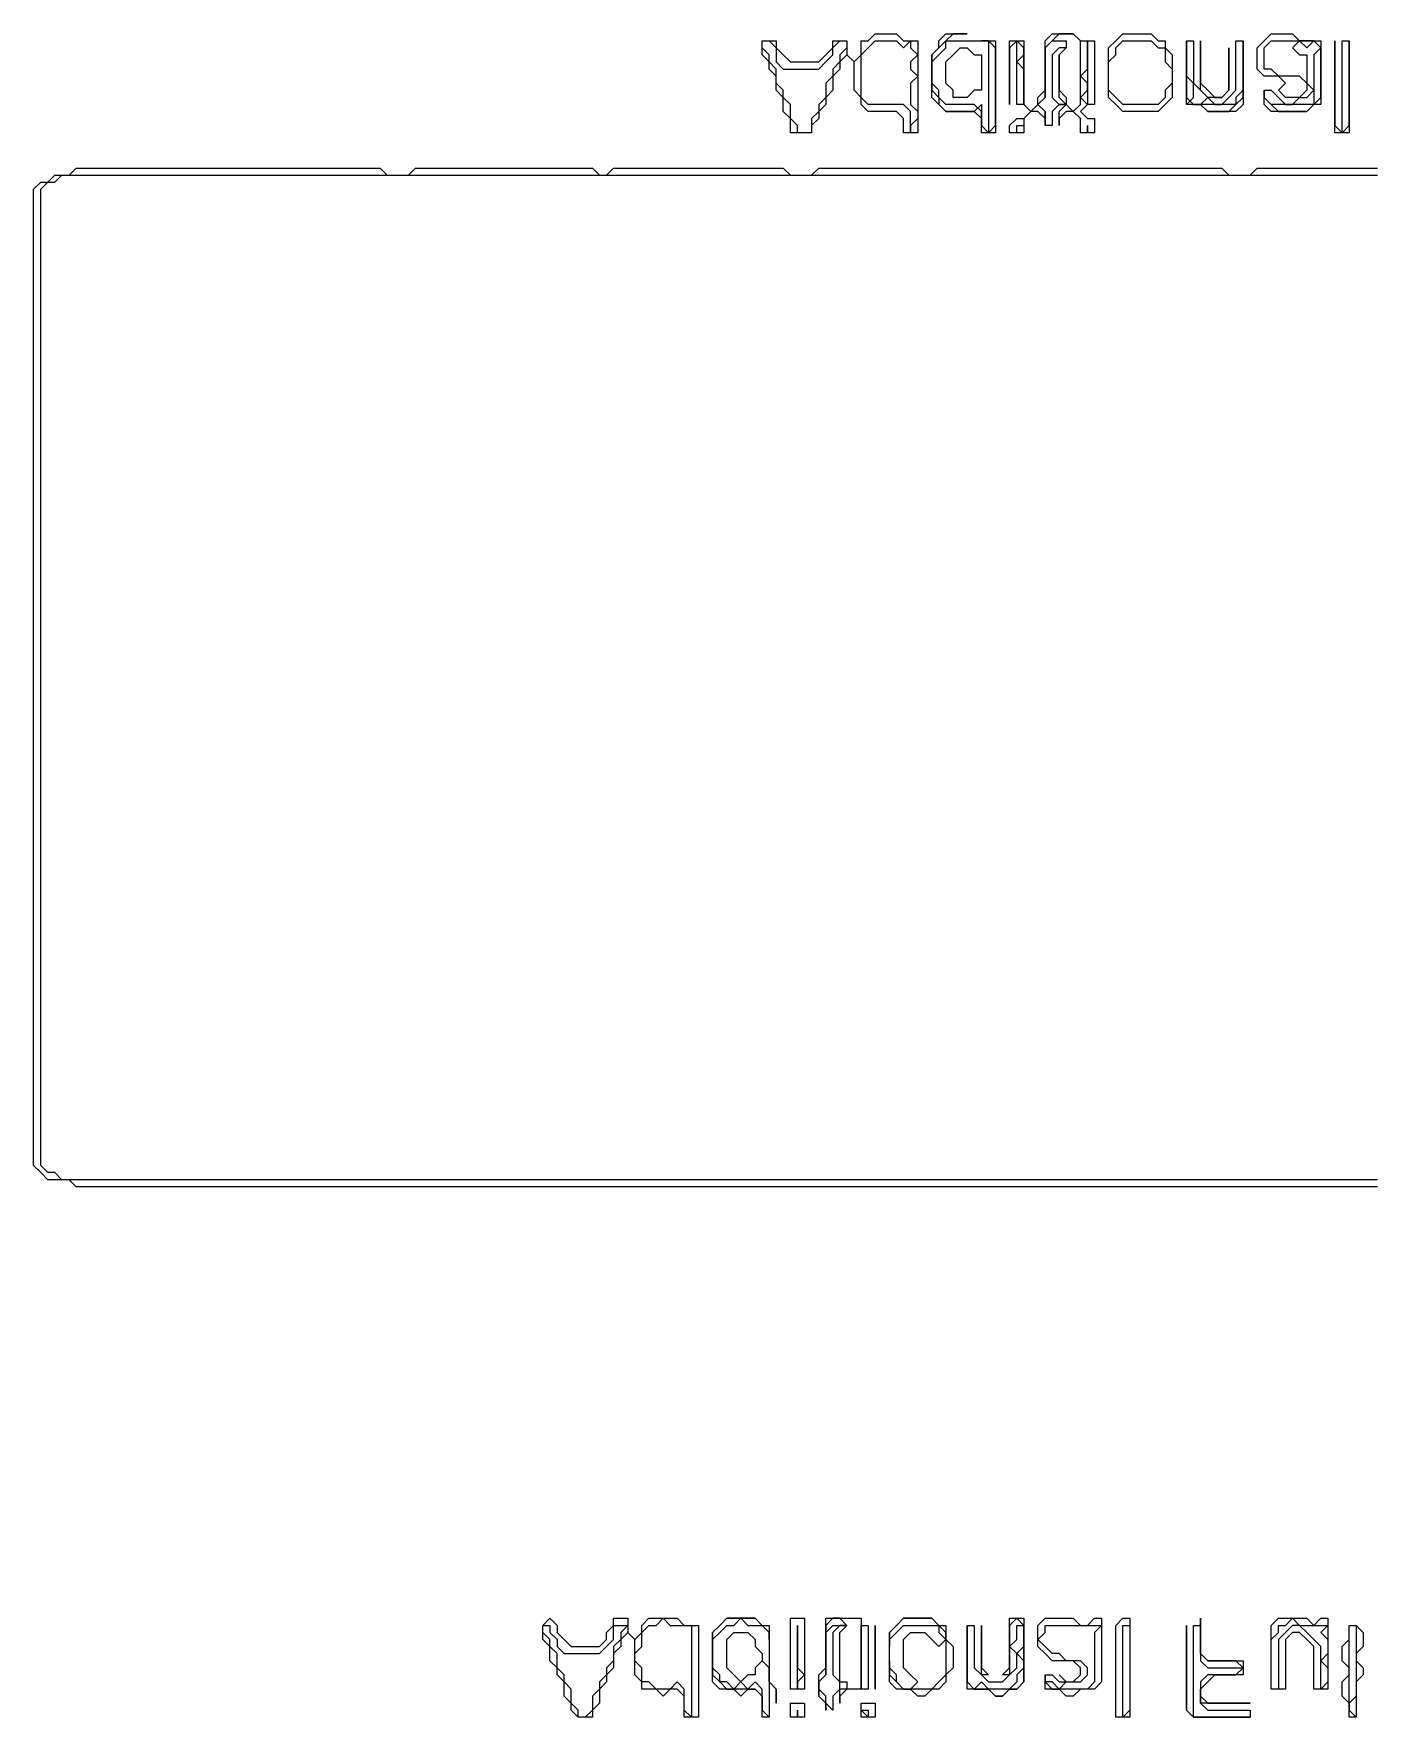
# Model space of a CAD drawing. Header units: metres. Extents: x 111 to 914, y 33 to 638.
# Drawn here: x 112 to 301, y 345 to 583 of the extents above; entities that cross this region are included whole.
import ezdxf

# ---------------------------------------------------------------- set-up
doc = ezdxf.new("R2010")
doc.units = ezdxf.units.M

msp = doc.modelspace()

# ---------------------------------------------------------------- linework, layer by layer
for points in [[(220, 569, 0), (220, 570, 0), (219, 571, 0), (219, 572, 0), (219, 573, 0), (218, 574, 0), (218, 575, 0), (217, 576, 0), (217, 577, 0), (217, 578, 0), (216, 579, 0), (216, 580, 0), (215, 581, 0), (215, 582, 0), (216, 582, 0), (217, 581, 0), (217, 580, 0), (217, 579, 0), (218, 578, 0), (219, 578, 0), (220, 578, 0), (221, 578, 0), (222, 578, 0), (223, 578, 0), (224, 579, 0), (225, 580, 0), (225, 581, 0), (226, 582, 0), (227, 582, 0), (227, 581, 0), (226, 580, 0), (226, 579, 0), (225, 578, 0), (225, 577, 0), (224, 576, 0), (224, 575, 0), (224, 574, 0), (223, 573, 0), (223, 572, 0), (222, 571, 0), (222, 570, 0), (222, 569, 0), (221, 569, 0)], [(236, 569, 0), (236, 570, 0), (236, 571, 0), (236, 572, 0), (235, 573, 0), (234, 573, 0), (233, 573, 0), (232, 573, 0), (231, 573, 0), (230, 573, 0), (229, 574, 0), (229, 575, 0), (229, 576, 0), (229, 577, 0), (229, 578, 0), (229, 579, 0), (229, 580, 0), (230, 581, 0), (231, 582, 0), (232, 582, 0), (233, 582, 0), (234, 582, 0), (235, 581, 0), (236, 582, 0), (236, 581, 0), (237, 580, 0), (236, 579, 0), (236, 578, 0), (237, 577, 0), (236, 576, 0), (236, 575, 0), (236, 574, 0), (236, 573, 0), (237, 572, 0), (237, 571, 0), (236, 570, 0)], [(246, 569, 0), (246, 570, 0), (246, 571, 0), (246, 572, 0), (245, 573, 0), (244, 573, 0), (243, 573, 0), (242, 573, 0), (241, 573, 0), (240, 574, 0), (240, 575, 0), (239, 576, 0), (239, 577, 0), (239, 578, 0), (239, 579, 0), (240, 580, 0), (241, 581, 0), (241, 582, 0), (242, 582, 0), (243, 582, 0), (244, 582, 0), (245, 582, 0), (246, 582, 0), (247, 582, 0), (247, 581, 0), (247, 580, 0), (247, 579, 0), (247, 578, 0), (247, 577, 0), (247, 576, 0), (247, 575, 0), (247, 574, 0), (247, 573, 0), (247, 572, 0), (247, 571, 0), (247, 570, 0), (247, 569, 0)], [(251, 573, 0), (251, 574, 0), (251, 575, 0), (251, 576, 0), (251, 577, 0), (251, 578, 0), (251, 579, 0), (251, 580, 0), (251, 581, 0), (251, 582, 0), (252, 581, 0), (252, 580, 0), (251, 579, 0), (252, 578, 0), (252, 577, 0), (252, 576, 0), (252, 575, 0), (252, 574, 0), (252, 573, 0)], [(255, 570, 0), (255, 571, 0), (255, 572, 0), (254, 573, 0), (255, 574, 0), (255, 575, 0), (255, 576, 0), (255, 577, 0), (255, 578, 0), (255, 579, 0), (255, 580, 0), (255, 581, 0), (256, 582, 0), (257, 582, 0), (258, 582, 0), (258, 581, 0), (257, 581, 0), (256, 580, 0), (256, 579, 0), (256, 578, 0), (256, 577, 0), (256, 576, 0), (256, 575, 0), (256, 574, 0), (257, 573, 0), (258, 573, 0), (257, 573, 0), (256, 572, 0), (256, 571, 0), (256, 570, 0)], [(261, 573, 0), (260, 574, 0), (261, 575, 0), (261, 576, 0), (260, 577, 0), (261, 578, 0), (261, 579, 0), (261, 580, 0), (261, 581, 0), (261, 582, 0), (261, 581, 0), (261, 580, 0), (261, 579, 0), (261, 578, 0), (261, 577, 0), (261, 576, 0), (261, 575, 0), (261, 574, 0)], [(266, 573, 0), (265, 574, 0), (264, 575, 0), (264, 576, 0), (264, 577, 0), (264, 578, 0), (264, 579, 0), (265, 580, 0), (265, 581, 0), (266, 582, 0), (267, 582, 0), (268, 582, 0), (269, 582, 0), (270, 582, 0), (271, 581, 0), (272, 581, 0), (272, 580, 0), (272, 579, 0), (273, 578, 0), (273, 577, 0), (273, 576, 0), (272, 575, 0), (272, 574, 0), (271, 573, 0), (270, 573, 0), (269, 573, 0), (268, 573, 0), (267, 573, 0)], [(275, 573, 0), (276, 574, 0), (276, 575, 0), (276, 576, 0), (275, 577, 0), (275, 578, 0), (275, 579, 0), (275, 580, 0), (275, 581, 0), (275, 582, 0), (276, 582, 0), (276, 581, 0), (276, 580, 0), (276, 579, 0), (276, 578, 0), (276, 577, 0), (276, 576, 0), (277, 575, 0), (278, 574, 0), (279, 573, 0), (280, 573, 0), (281, 574, 0), (282, 575, 0), (282, 576, 0), (282, 577, 0), (282, 578, 0), (282, 579, 0), (282, 580, 0), (282, 581, 0), (282, 582, 0), (283, 582, 0), (283, 581, 0), (283, 580, 0), (283, 579, 0), (283, 578, 0), (283, 577, 0), (283, 576, 0), (283, 575, 0), (282, 574, 0), (282, 573, 0), (281, 573, 0), (280, 573, 0), (279, 573, 0), (278, 573, 0), (277, 573, 0), (276, 573, 0)], [(287, 573, 0), (286, 574, 0), (286, 575, 0), (287, 575, 0), (288, 574, 0), (289, 573, 0), (290, 573, 0), (291, 574, 0), (292, 574, 0), (293, 575, 0), (292, 576, 0), (291, 577, 0), (290, 577, 0), (289, 577, 0), (288, 577, 0), (287, 578, 0), (286, 578, 0), (286, 579, 0), (286, 580, 0), (286, 581, 0), (287, 582, 0), (288, 582, 0), (289, 582, 0), (290, 582, 0), (291, 582, 0), (292, 581, 0), (293, 582, 0), (294, 582, 0), (294, 581, 0), (293, 580, 0), (293, 579, 0), (293, 578, 0), (293, 577, 0), (293, 576, 0), (293, 575, 0), (293, 574, 0), (293, 573, 0), (292, 573, 0), (291, 573, 0), (290, 573, 0), (289, 573, 0), (288, 573, 0)], [(297, 569, 0), (297, 570, 0), (297, 571, 0), (297, 572, 0), (297, 573, 0), (297, 574, 0), (297, 575, 0), (297, 576, 0), (297, 577, 0), (297, 578, 0), (297, 579, 0), (297, 580, 0), (297, 581, 0), (297, 582, 0), (298, 582, 0), (298, 581, 0), (298, 580, 0), (298, 579, 0), (298, 578, 0), (298, 577, 0), (298, 576, 0), (298, 575, 0), (298, 574, 0), (298, 573, 0), (298, 572, 0), (298, 571, 0), (298, 570, 0), (298, 569, 0)], [(251, 569, 0), (251, 570, 0), (252, 570, 0), (252, 569, 0)], [(261, 569, 0), (261, 570, 0)], [(189, 345, 0), (189, 346, 0), (188, 347, 0), (188, 348, 0), (188, 349, 0), (187, 350, 0), (187, 351, 0), (186, 352, 0), (186, 353, 0), (186, 354, 0), (185, 355, 0), (185, 356, 0), (184, 357, 0), (184, 358, 0), (185, 358, 0), (185, 357, 0), (186, 356, 0), (186, 355, 0), (187, 354, 0), (188, 354, 0), (189, 354, 0), (190, 354, 0), (191, 354, 0), (192, 354, 0), (193, 355, 0), (194, 356, 0), (194, 357, 0), (194, 358, 0), (195, 358, 0), (196, 358, 0), (195, 357, 0), (195, 356, 0), (194, 355, 0), (194, 354, 0), (194, 353, 0), (193, 352, 0), (193, 351, 0), (192, 350, 0), (192, 349, 0), (191, 348, 0), (191, 347, 0), (191, 346, 0), (190, 345, 0)], [(205, 345, 0), (204, 346, 0), (204, 347, 0), (204, 348, 0), (204, 349, 0), (203, 350, 0), (202, 349, 0), (201, 349, 0), (200, 349, 0), (199, 350, 0), (198, 350, 0), (198, 351, 0), (198, 352, 0), (197, 353, 0), (197, 354, 0), (198, 355, 0), (198, 356, 0), (198, 357, 0), (199, 358, 0), (200, 358, 0), (201, 359, 0), (202, 358, 0), (203, 358, 0), (204, 358, 0), (205, 358, 0), (205, 357, 0), (205, 356, 0), (205, 355, 0), (205, 354, 0), (205, 353, 0), (205, 352, 0), (205, 351, 0), (205, 350, 0), (205, 349, 0), (205, 348, 0), (205, 347, 0), (205, 346, 0)], [(215, 345, 0), (215, 346, 0), (215, 347, 0), (215, 348, 0), (215, 349, 0), (214, 350, 0), (213, 349, 0), (212, 349, 0), (211, 349, 0), (210, 350, 0), (209, 350, 0), (209, 351, 0), (208, 352, 0), (208, 353, 0), (208, 354, 0), (208, 355, 0), (208, 356, 0), (209, 357, 0), (210, 358, 0), (211, 358, 0), (212, 359, 0), (213, 358, 0), (214, 358, 0), (215, 358, 0), (216, 358, 0), (216, 357, 0), (216, 356, 0), (216, 355, 0), (216, 354, 0), (216, 353, 0), (216, 352, 0), (216, 351, 0), (216, 350, 0), (216, 349, 0), (216, 348, 0), (216, 347, 0), (216, 346, 0), (216, 345, 0)], [(220, 349, 0), (220, 350, 0), (220, 351, 0), (220, 352, 0), (220, 353, 0), (220, 354, 0), (220, 355, 0), (220, 356, 0), (220, 357, 0), (220, 358, 0), (220, 357, 0), (220, 356, 0), (220, 355, 0), (220, 354, 0), (220, 353, 0), (220, 352, 0), (221, 351, 0), (220, 350, 0)], [(225, 346, 0), (224, 347, 0), (224, 348, 0), (223, 349, 0), (223, 350, 0), (224, 351, 0), (224, 352, 0), (224, 353, 0), (224, 354, 0), (224, 355, 0), (224, 356, 0), (224, 357, 0), (225, 358, 0), (226, 358, 0), (227, 358, 0), (226, 358, 0), (225, 357, 0), (225, 356, 0), (225, 355, 0), (225, 354, 0), (225, 353, 0), (225, 352, 0), (225, 351, 0), (226, 350, 0), (227, 350, 0), (227, 349, 0), (226, 349, 0), (225, 348, 0), (225, 347, 0)], [(229, 349, 0), (229, 350, 0), (229, 351, 0), (229, 352, 0), (229, 353, 0), (229, 354, 0), (229, 355, 0), (229, 356, 0), (229, 357, 0), (229, 358, 0), (230, 358, 0), (230, 357, 0), (230, 356, 0), (230, 355, 0), (230, 354, 0), (230, 353, 0), (230, 352, 0), (230, 351, 0), (230, 350, 0), (230, 349, 0)], [(235, 349, 0), (234, 350, 0), (234, 351, 0), (233, 352, 0), (233, 353, 0), (233, 354, 0), (233, 355, 0), (233, 356, 0), (234, 357, 0), (235, 358, 0), (236, 358, 0), (237, 358, 0), (238, 358, 0), (239, 358, 0), (240, 358, 0), (240, 357, 0), (241, 356, 0), (241, 355, 0), (241, 354, 0), (241, 353, 0), (241, 352, 0), (241, 351, 0), (240, 350, 0), (239, 349, 0), (238, 349, 0), (237, 349, 0), (236, 349, 0)], [(244, 349, 0), (244, 350, 0), (244, 351, 0), (244, 352, 0), (244, 353, 0), (244, 354, 0), (244, 355, 0), (244, 356, 0), (244, 357, 0), (244, 358, 0), (245, 358, 0), (245, 357, 0), (245, 356, 0), (245, 355, 0), (245, 354, 0), (245, 353, 0), (245, 352, 0), (246, 351, 0), (247, 350, 0), (248, 350, 0), (249, 350, 0), (250, 351, 0), (251, 352, 0), (251, 353, 0), (251, 354, 0), (250, 355, 0), (251, 356, 0), (251, 357, 0), (251, 358, 0), (252, 358, 0), (252, 357, 0), (252, 356, 0), (252, 355, 0), (251, 354, 0), (252, 353, 0), (252, 352, 0), (251, 351, 0), (251, 350, 0), (250, 349, 0), (249, 349, 0), (248, 349, 0), (247, 349, 0), (246, 350, 0), (245, 349, 0)], [(257, 349, 0), (256, 350, 0), (255, 350, 0), (255, 351, 0), (256, 351, 0), (257, 350, 0), (258, 350, 0), (259, 350, 0), (260, 350, 0), (261, 351, 0), (261, 352, 0), (260, 353, 0), (259, 353, 0), (258, 353, 0), (257, 354, 0), (256, 354, 0), (255, 355, 0), (254, 356, 0), (255, 357, 0), (255, 358, 0), (256, 358, 0), (257, 358, 0), (258, 358, 0), (259, 358, 0), (260, 358, 0), (261, 358, 0), (262, 358, 0), (263, 358, 0), (262, 357, 0), (262, 356, 0), (262, 355, 0), (262, 354, 0), (262, 353, 0), (262, 352, 0), (262, 351, 0), (262, 350, 0), (261, 349, 0), (260, 349, 0), (259, 349, 0), (258, 349, 0)], [(266, 345, 0), (266, 346, 0), (266, 347, 0), (266, 348, 0), (266, 349, 0), (266, 350, 0), (266, 351, 0), (266, 352, 0), (266, 353, 0), (266, 354, 0), (266, 355, 0), (266, 356, 0), (266, 357, 0), (266, 358, 0), (267, 358, 0), (267, 357, 0), (267, 356, 0), (267, 355, 0), (267, 354, 0), (267, 353, 0), (267, 352, 0), (267, 351, 0), (267, 350, 0), (267, 349, 0), (267, 348, 0), (267, 347, 0), (267, 346, 0)], [(276, 345, 0), (276, 346, 0), (276, 347, 0), (276, 348, 0), (276, 349, 0), (276, 350, 0), (276, 351, 0), (276, 352, 0), (276, 353, 0), (276, 354, 0), (276, 355, 0), (276, 356, 0), (276, 357, 0), (276, 358, 0), (277, 358, 0), (277, 357, 0), (277, 356, 0), (277, 355, 0), (277, 354, 0), (277, 353, 0), (278, 352, 0), (279, 352, 0), (280, 352, 0), (281, 352, 0), (282, 352, 0), (283, 352, 0), (283, 351, 0), (282, 351, 0), (281, 351, 0), (280, 351, 0), (279, 351, 0), (278, 351, 0), (277, 350, 0), (277, 349, 0), (277, 348, 0), (277, 347, 0), (278, 346, 0), (279, 346, 0), (280, 346, 0), (281, 346, 0), (282, 346, 0), (283, 346, 0), (284, 346, 0), (284, 345, 0), (283, 345, 0), (282, 345, 0), (281, 345, 0), (280, 345, 0), (279, 345, 0), (278, 345, 0), (277, 345, 0)], [(287, 349, 0), (287, 350, 0), (287, 351, 0), (287, 352, 0), (287, 353, 0), (287, 354, 0), (287, 355, 0), (287, 356, 0), (288, 357, 0), (288, 358, 0), (289, 358, 0), (290, 359, 0), (291, 358, 0), (292, 358, 0), (293, 358, 0), (294, 358, 0), (295, 358, 0), (294, 357, 0), (295, 356, 0), (295, 355, 0), (295, 354, 0), (294, 353, 0), (295, 352, 0), (295, 351, 0), (295, 350, 0), (294, 349, 0), (294, 350, 0), (294, 351, 0), (294, 352, 0), (294, 353, 0), (294, 354, 0), (294, 355, 0), (293, 356, 0), (292, 357, 0), (291, 358, 0), (290, 358, 0), (289, 357, 0), (288, 356, 0), (288, 355, 0), (288, 354, 0), (288, 353, 0), (288, 352, 0), (288, 351, 0), (288, 350, 0), (288, 349, 0)], [(298, 345, 0), (298, 346, 0), (298, 347, 0), (298, 348, 0), (298, 349, 0), (298, 350, 0), (298, 351, 0), (298, 352, 0), (298, 353, 0), (298, 354, 0), (298, 355, 0), (298, 356, 0), (298, 357, 0), (298, 358, 0), (299, 358, 0), (299, 357, 0), (299, 356, 0), (299, 355, 0), (299, 354, 0), (299, 353, 0), (299, 352, 0), (299, 351, 0), (299, 350, 0), (299, 349, 0), (299, 348, 0), (299, 347, 0), (299, 346, 0), (299, 345, 0)], [(220, 345, 0), (220, 346, 0)], [(230, 345, 0), (229, 346, 0), (230, 346, 0)]]:
    msp.add_polyline3d(points, close=True)
msp.add_polyline3d([(302, 421, 0), (301, 421, 0), (300, 421, 0), (299, 421, 0), (298, 421, 0), (297, 421, 0), (296, 421, 0), (295, 421, 0), (294, 421, 0), (293, 421, 0), (292, 421, 0), (291, 421, 0), (290, 421, 0), (289, 421, 0), (288, 421, 0), (287, 421, 0), (286, 421, 0), (285, 421, 0), (284, 421, 0), (283, 421, 0), (282, 421, 0), (281, 421, 0), (280, 421, 0), (279, 421, 0), (278, 421, 0), (277, 421, 0), (276, 421, 0), (275, 421, 0), (274, 421, 0), (273, 421, 0), (272, 421, 0), (271, 421, 0), (270, 421, 0), (269, 421, 0), (268, 421, 0), (267, 421, 0), (266, 421, 0), (265, 421, 0), (264, 421, 0), (263, 421, 0), (262, 421, 0), (261, 421, 0), (260, 421, 0), (259, 421, 0), (258, 421, 0), (257, 421, 0), (256, 421, 0), (255, 421, 0), (254, 421, 0), (253, 421, 0), (252, 421, 0), (251, 421, 0), (250, 421, 0), (249, 421, 0), (248, 421, 0), (247, 421, 0), (246, 421, 0), (245, 421, 0), (244, 421, 0), (243, 421, 0), (242, 421, 0), (241, 421, 0), (240, 421, 0), (239, 421, 0), (238, 421, 0), (237, 421, 0), (236, 421, 0), (235, 421, 0), (234, 421, 0), (233, 421, 0), (232, 421, 0), (231, 421, 0), (230, 421, 0), (229, 421, 0), (228, 421, 0), (227, 421, 0), (226, 421, 0), (225, 421, 0), (224, 421, 0), (223, 421, 0), (222, 421, 0), (221, 421, 0), (220, 421, 0), (219, 421, 0), (218, 421, 0), (217, 421, 0), (216, 421, 0), (215, 421, 0), (214, 421, 0), (213, 421, 0), (212, 421, 0), (211, 421, 0), (210, 421, 0), (209, 421, 0), (208, 421, 0), (207, 421, 0), (206, 421, 0), (205, 421, 0), (204, 421, 0), (203, 421, 0), (202, 421, 0), (201, 421, 0), (200, 421, 0), (199, 421, 0), (198, 421, 0), (197, 421, 0), (196, 421, 0), (195, 421, 0), (194, 421, 0), (193, 421, 0), (192, 421, 0), (191, 421, 0), (190, 421, 0), (189, 421, 0), (188, 421, 0), (187, 421, 0), (186, 421, 0), (185, 421, 0), (184, 421, 0), (183, 421, 0), (182, 421, 0), (181, 421, 0), (180, 421, 0), (179, 421, 0), (178, 421, 0), (177, 421, 0), (176, 421, 0), (175, 421, 0), (174, 421, 0), (173, 421, 0), (172, 421, 0), (171, 421, 0), (170, 421, 0), (169, 421, 0), (168, 421, 0), (167, 421, 0), (166, 421, 0), (165, 421, 0), (164, 421, 0), (163, 421, 0), (162, 421, 0), (161, 421, 0), (160, 421, 0), (159, 421, 0), (158, 421, 0), (157, 421, 0), (156, 421, 0), (155, 421, 0), (154, 421, 0), (153, 421, 0), (152, 421, 0), (151, 421, 0), (150, 421, 0), (149, 421, 0), (148, 421, 0), (147, 421, 0), (146, 421, 0), (145, 421, 0), (144, 421, 0), (143, 421, 0), (142, 421, 0), (141, 421, 0), (140, 421, 0), (139, 421, 0), (138, 421, 0), (137, 421, 0), (136, 421, 0), (135, 421, 0), (134, 421, 0), (133, 421, 0), (132, 421, 0), (131, 421, 0), (130, 421, 0), (129, 421, 0), (128, 421, 0), (127, 421, 0), (126, 421, 0), (125, 421, 0), (124, 421, 0), (123, 421, 0), (122, 421, 0), (121, 421, 0), (120, 421, 0), (119, 421, 0), (118, 421, 0), (117, 421, 0), (116, 421, 0), (115, 422, 0), (114, 422, 0), (113, 423, 0), (113, 424, 0), (113, 425, 0), (113, 426, 0), (113, 427, 0), (113, 428, 0), (113, 429, 0), (113, 430, 0), (113, 431, 0), (113, 432, 0), (113, 433, 0), (113, 434, 0), (113, 435, 0), (113, 436, 0), (113, 437, 0), (113, 438, 0), (113, 439, 0), (113, 440, 0), (113, 441, 0), (113, 442, 0), (113, 443, 0), (113, 444, 0), (113, 445, 0), (113, 446, 0), (113, 447, 0), (113, 448, 0), (113, 449, 0), (113, 450, 0), (113, 451, 0), (113, 452, 0), (113, 453, 0), (113, 454, 0), (113, 455, 0), (113, 456, 0), (113, 457, 0), (113, 458, 0), (113, 459, 0), (113, 460, 0), (113, 461, 0), (113, 462, 0), (113, 463, 0), (113, 464, 0), (113, 465, 0), (113, 466, 0), (113, 467, 0), (113, 468, 0), (113, 469, 0), (113, 470, 0), (113, 471, 0), (113, 472, 0), (113, 473, 0), (113, 474, 0), (113, 475, 0), (113, 476, 0), (113, 477, 0), (113, 478, 0), (113, 479, 0), (113, 480, 0), (113, 481, 0), (113, 482, 0), (113, 483, 0), (113, 484, 0), (113, 485, 0), (113, 486, 0), (113, 487, 0), (113, 488, 0), (113, 489, 0), (113, 490, 0), (113, 491, 0), (113, 492, 0), (113, 493, 0), (113, 494, 0), (113, 495, 0), (113, 496, 0), (113, 497, 0), (113, 498, 0), (113, 499, 0), (113, 500, 0), (113, 501, 0), (113, 502, 0), (113, 503, 0), (113, 504, 0), (113, 505, 0), (113, 506, 0), (113, 507, 0), (113, 508, 0), (113, 509, 0), (113, 510, 0), (113, 511, 0), (113, 512, 0), (113, 513, 0), (113, 514, 0), (113, 515, 0), (113, 516, 0), (113, 517, 0), (113, 518, 0), (113, 519, 0), (113, 520, 0), (113, 521, 0), (113, 522, 0), (113, 523, 0), (113, 524, 0), (113, 525, 0), (113, 526, 0), (113, 527, 0), (113, 528, 0), (113, 529, 0), (113, 530, 0), (113, 531, 0), (113, 532, 0), (113, 533, 0), (113, 534, 0), (113, 535, 0), (113, 536, 0), (113, 537, 0), (113, 538, 0), (113, 539, 0), (113, 540, 0), (113, 541, 0), (113, 542, 0), (113, 543, 0), (113, 544, 0), (113, 545, 0), (113, 546, 0), (113, 547, 0), (113, 548, 0), (113, 549, 0), (113, 550, 0), (113, 551, 0), (113, 552, 0), (113, 553, 0), (113, 554, 0), (113, 555, 0), (113, 556, 0), (113, 557, 0), (113, 558, 0), (113, 559, 0), (113, 560, 0), (113, 561, 0), (114, 562, 0), (115, 562, 0), (116, 563, 0), (117, 563, 0), (118, 563, 0), (119, 563, 0), (120, 563, 0), (121, 563, 0), (122, 563, 0), (123, 563, 0), (124, 563, 0), (125, 563, 0), (126, 563, 0), (127, 563, 0), (128, 563, 0), (129, 563, 0), (130, 563, 0), (131, 563, 0), (132, 563, 0), (133, 563, 0), (134, 563, 0), (135, 563, 0), (136, 563, 0), (137, 563, 0), (138, 563, 0), (139, 563, 0), (140, 563, 0), (141, 563, 0), (142, 563, 0), (143, 563, 0), (144, 563, 0), (145, 563, 0), (146, 563, 0), (147, 563, 0), (148, 563, 0), (149, 563, 0), (150, 563, 0), (151, 563, 0), (152, 563, 0), (153, 563, 0), (154, 563, 0), (155, 563, 0), (156, 563, 0), (157, 563, 0), (158, 563, 0), (159, 563, 0), (160, 563, 0), (161, 563, 0), (162, 563, 0), (163, 563, 0), (164, 563, 0), (165, 563, 0), (166, 563, 0), (167, 563, 0), (168, 563, 0), (169, 563, 0), (170, 563, 0), (171, 563, 0), (172, 563, 0), (173, 563, 0), (174, 563, 0), (175, 563, 0), (176, 563, 0), (177, 563, 0), (178, 563, 0), (179, 563, 0), (180, 563, 0), (181, 563, 0), (182, 563, 0), (183, 563, 0), (184, 563, 0), (185, 563, 0), (186, 563, 0), (187, 563, 0), (188, 563, 0), (189, 563, 0), (190, 563, 0), (191, 563, 0), (192, 563, 0), (193, 563, 0), (194, 563, 0), (195, 563, 0), (196, 563, 0), (197, 563, 0), (198, 563, 0), (199, 563, 0), (200, 563, 0), (201, 563, 0), (202, 563, 0), (203, 563, 0), (204, 563, 0), (205, 563, 0), (206, 563, 0), (207, 563, 0), (208, 563, 0), (209, 563, 0), (210, 563, 0), (211, 563, 0), (212, 563, 0), (213, 563, 0), (214, 563, 0), (215, 563, 0), (216, 563, 0), (217, 563, 0), (218, 563, 0), (219, 563, 0), (220, 563, 0), (221, 563, 0), (222, 563, 0), (223, 563, 0), (224, 563, 0), (225, 563, 0), (226, 563, 0), (227, 563, 0), (228, 563, 0), (229, 563, 0), (230, 563, 0), (231, 563, 0), (232, 563, 0), (233, 563, 0), (234, 563, 0), (235, 563, 0), (236, 563, 0), (237, 563, 0), (238, 563, 0), (239, 563, 0), (240, 563, 0), (241, 563, 0), (242, 563, 0), (243, 563, 0), (244, 563, 0), (245, 563, 0), (246, 563, 0), (247, 563, 0), (248, 563, 0), (249, 563, 0), (250, 563, 0), (251, 563, 0), (252, 563, 0), (253, 563, 0), (254, 563, 0), (255, 563, 0), (256, 563, 0), (257, 563, 0), (258, 563, 0), (259, 563, 0), (260, 563, 0), (261, 563, 0), (262, 563, 0), (263, 563, 0), (264, 563, 0), (265, 563, 0), (266, 563, 0), (267, 563, 0), (268, 563, 0), (269, 563, 0), (270, 563, 0), (271, 563, 0), (272, 563, 0), (273, 563, 0), (274, 563, 0), (275, 563, 0), (276, 563, 0), (277, 563, 0), (278, 563, 0), (279, 563, 0), (280, 563, 0), (281, 563, 0), (282, 563, 0), (283, 563, 0), (284, 563, 0), (285, 563, 0), (286, 563, 0), (287, 563, 0), (288, 563, 0), (289, 563, 0), (290, 563, 0), (291, 563, 0), (292, 563, 0), (293, 563, 0), (294, 563, 0), (295, 563, 0), (296, 563, 0), (297, 563, 0), (298, 563, 0), (299, 563, 0), (300, 563, 0), (301, 563, 0), (302, 563, 0)])
at = {"layer": '1'}
for points in [[(219, 569, 0), (219, 570, 0), (219, 571, 0), (218, 572, 0), (218, 573, 0), (218, 574, 0), (217, 575, 0), (217, 576, 0), (217, 577, 0), (216, 578, 0), (216, 579, 0), (215, 580, 0), (215, 581, 0), (215, 582, 0), (216, 582, 0), (217, 582, 0), (217, 581, 0), (218, 580, 0), (219, 579, 0), (220, 579, 0), (221, 579, 0), (222, 579, 0), (223, 579, 0), (224, 580, 0), (225, 581, 0), (225, 582, 0), (226, 582, 0), (227, 582, 0), (227, 581, 0), (227, 580, 0), (228, 579, 0), (229, 580, 0), (229, 581, 0), (229, 582, 0), (230, 582, 0), (231, 583, 0), (232, 583, 0), (233, 583, 0), (234, 583, 0), (235, 582, 0), (236, 582, 0), (237, 582, 0), (237, 581, 0), (237, 580, 0), (237, 579, 0), (237, 578, 0), (237, 577, 0), (237, 576, 0), (237, 575, 0), (237, 574, 0), (237, 573, 0), (237, 572, 0), (237, 571, 0), (237, 570, 0), (237, 569, 0), (236, 569, 0), (235, 569, 0), (235, 570, 0), (235, 571, 0), (234, 572, 0), (233, 572, 0), (232, 572, 0), (231, 572, 0), (230, 572, 0), (229, 573, 0), (229, 574, 0), (228, 575, 0), (228, 576, 0), (228, 577, 0), (228, 578, 0), (228, 579, 0), (227, 580, 0), (226, 579, 0), (226, 578, 0), (225, 577, 0), (225, 576, 0), (225, 575, 0), (224, 574, 0), (224, 573, 0), (223, 572, 0), (223, 571, 0), (222, 570, 0), (222, 569, 0), (221, 569, 0), (220, 569, 0)], [(246, 569, 0), (246, 570, 0), (246, 571, 0), (245, 572, 0), (244, 572, 0), (243, 572, 0), (242, 572, 0), (241, 572, 0), (240, 573, 0), (239, 574, 0), (239, 575, 0), (239, 576, 0), (239, 577, 0), (239, 578, 0), (239, 579, 0), (239, 580, 0), (240, 581, 0), (240, 582, 0), (241, 583, 0), (242, 583, 0), (243, 583, 0), (244, 583, 0), (243, 583, 0), (242, 583, 0), (241, 582, 0), (240, 581, 0), (239, 580, 0), (239, 579, 0), (239, 578, 0), (239, 577, 0), (239, 576, 0), (239, 575, 0), (240, 574, 0), (240, 573, 0), (241, 572, 0), (242, 572, 0), (243, 572, 0), (244, 572, 0), (245, 572, 0), (246, 573, 0), (246, 572, 0), (246, 571, 0), (246, 570, 0), (247, 569, 0), (248, 570, 0), (248, 571, 0), (248, 572, 0), (248, 573, 0), (248, 574, 0), (248, 575, 0), (248, 576, 0), (248, 577, 0), (248, 578, 0), (248, 579, 0), (248, 580, 0), (248, 581, 0), (247, 582, 0), (246, 582, 0), (247, 582, 0), (248, 582, 0), (248, 581, 0), (248, 580, 0), (248, 579, 0), (248, 578, 0), (248, 577, 0), (248, 576, 0), (248, 575, 0), (248, 574, 0), (248, 573, 0), (248, 572, 0), (248, 571, 0), (248, 570, 0), (248, 569, 0), (247, 569, 0)], [(242, 574, 0), (242, 575, 0), (241, 576, 0), (241, 577, 0), (241, 578, 0), (241, 579, 0), (242, 580, 0), (243, 581, 0), (244, 581, 0), (245, 580, 0), (246, 580, 0), (246, 579, 0), (246, 578, 0), (246, 577, 0), (246, 576, 0), (246, 575, 0), (245, 575, 0), (244, 574, 0), (243, 574, 0)], [(250, 569, 0), (250, 570, 0), (251, 571, 0), (252, 571, 0), (253, 572, 0), (252, 573, 0), (252, 574, 0), (252, 575, 0), (252, 576, 0), (252, 577, 0), (252, 578, 0), (252, 579, 0), (252, 580, 0), (252, 581, 0), (251, 582, 0), (250, 581, 0), (250, 580, 0), (250, 579, 0), (250, 578, 0), (250, 577, 0), (250, 576, 0), (250, 575, 0), (250, 574, 0), (250, 573, 0), (250, 574, 0), (250, 575, 0), (250, 576, 0), (250, 577, 0), (250, 578, 0), (250, 579, 0), (250, 580, 0), (250, 581, 0), (250, 582, 0), (251, 582, 0), (252, 582, 0), (252, 581, 0), (252, 580, 0), (252, 579, 0), (252, 578, 0), (252, 577, 0), (252, 576, 0), (252, 575, 0), (252, 574, 0), (252, 573, 0), (253, 572, 0), (254, 573, 0), (254, 574, 0), (255, 575, 0), (255, 576, 0), (255, 577, 0), (255, 578, 0), (255, 579, 0), (255, 580, 0), (255, 581, 0), (255, 582, 0), (256, 583, 0), (257, 583, 0), (258, 583, 0), (259, 583, 0), (260, 582, 0), (261, 582, 0), (262, 582, 0), (262, 581, 0), (262, 580, 0), (262, 579, 0), (262, 578, 0), (262, 577, 0), (262, 576, 0), (262, 575, 0), (262, 574, 0), (262, 573, 0), (261, 573, 0), (260, 572, 0), (261, 571, 0), (262, 571, 0), (262, 570, 0), (262, 569, 0), (261, 569, 0), (260, 569, 0), (260, 570, 0), (260, 571, 0), (259, 572, 0), (258, 572, 0), (257, 571, 0), (257, 570, 0), (257, 571, 0), (257, 572, 0), (258, 573, 0), (257, 574, 0), (257, 575, 0), (257, 576, 0), (257, 577, 0), (257, 578, 0), (257, 579, 0), (257, 580, 0), (258, 581, 0), (257, 580, 0), (257, 579, 0), (257, 578, 0), (257, 577, 0), (257, 576, 0), (257, 575, 0), (258, 574, 0), (258, 573, 0), (259, 572, 0), (260, 573, 0), (260, 574, 0), (260, 575, 0), (260, 576, 0), (260, 577, 0), (260, 578, 0), (260, 579, 0), (260, 580, 0), (260, 581, 0), (260, 582, 0), (259, 583, 0), (258, 583, 0), (257, 583, 0), (256, 582, 0), (255, 581, 0), (255, 580, 0), (255, 579, 0), (255, 578, 0), (255, 577, 0), (255, 576, 0), (255, 575, 0), (255, 574, 0), (254, 573, 0), (255, 572, 0), (255, 571, 0), (255, 570, 0), (255, 571, 0), (254, 572, 0), (253, 572, 0), (252, 571, 0), (252, 570, 0), (252, 569, 0), (251, 569, 0)], [(266, 572, 0), (265, 573, 0), (264, 574, 0), (264, 575, 0), (264, 576, 0), (264, 577, 0), (264, 578, 0), (264, 579, 0), (264, 580, 0), (264, 581, 0), (265, 582, 0), (266, 583, 0), (267, 583, 0), (268, 583, 0), (269, 583, 0), (270, 583, 0), (271, 582, 0), (272, 582, 0), (272, 581, 0), (273, 580, 0), (273, 579, 0), (273, 578, 0), (273, 577, 0), (273, 576, 0), (273, 575, 0), (273, 574, 0), (272, 573, 0), (271, 572, 0), (270, 572, 0), (269, 572, 0), (268, 572, 0), (267, 572, 0)], [(278, 572, 0), (277, 573, 0), (276, 573, 0), (275, 573, 0), (275, 574, 0), (275, 575, 0), (275, 576, 0), (275, 577, 0), (275, 578, 0), (275, 579, 0), (275, 580, 0), (275, 581, 0), (275, 582, 0), (275, 581, 0), (275, 580, 0), (275, 579, 0), (275, 578, 0), (275, 577, 0), (275, 576, 0), (275, 575, 0), (275, 574, 0), (276, 573, 0), (277, 573, 0), (278, 574, 0), (277, 575, 0), (277, 576, 0), (277, 577, 0), (277, 578, 0), (277, 579, 0), (277, 580, 0), (277, 581, 0), (277, 582, 0), (277, 581, 0), (277, 580, 0), (277, 579, 0), (277, 578, 0), (277, 577, 0), (277, 576, 0), (278, 575, 0), (279, 574, 0), (280, 574, 0), (281, 575, 0), (281, 576, 0), (281, 577, 0), (281, 578, 0), (281, 579, 0), (281, 580, 0), (281, 581, 0), (281, 580, 0), (281, 579, 0), (281, 578, 0), (281, 577, 0), (281, 576, 0), (281, 575, 0), (280, 574, 0), (279, 574, 0), (278, 574, 0), (277, 573, 0), (278, 572, 0), (279, 572, 0), (280, 572, 0), (281, 572, 0), (282, 573, 0), (283, 574, 0), (283, 575, 0), (283, 576, 0), (283, 577, 0), (283, 578, 0), (283, 579, 0), (283, 580, 0), (283, 581, 0), (283, 582, 0), (283, 581, 0), (283, 580, 0), (283, 579, 0), (283, 578, 0), (283, 577, 0), (283, 576, 0), (283, 575, 0), (283, 574, 0), (283, 573, 0), (282, 572, 0), (281, 572, 0), (280, 572, 0), (279, 572, 0)], [(287, 572, 0), (286, 573, 0), (286, 574, 0), (286, 575, 0), (286, 574, 0), (287, 573, 0), (288, 572, 0), (289, 572, 0), (290, 572, 0), (291, 572, 0), (292, 572, 0), (293, 573, 0), (294, 574, 0), (294, 575, 0), (294, 576, 0), (294, 577, 0), (294, 578, 0), (294, 579, 0), (294, 580, 0), (294, 581, 0), (293, 582, 0), (292, 582, 0), (291, 582, 0), (290, 581, 0), (291, 580, 0), (292, 580, 0), (292, 579, 0), (292, 578, 0), (292, 577, 0), (292, 576, 0), (292, 575, 0), (291, 574, 0), (290, 574, 0), (289, 574, 0), (288, 575, 0), (289, 576, 0), (288, 577, 0), (287, 577, 0), (286, 577, 0), (285, 578, 0), (285, 579, 0), (285, 580, 0), (285, 581, 0), (286, 582, 0), (287, 583, 0), (288, 583, 0), (289, 583, 0), (290, 583, 0), (291, 582, 0), (292, 582, 0), (293, 582, 0), (294, 582, 0), (294, 581, 0), (294, 580, 0), (294, 579, 0), (294, 578, 0), (294, 577, 0), (294, 576, 0), (294, 575, 0), (294, 574, 0), (294, 573, 0), (293, 573, 0), (292, 572, 0), (291, 572, 0), (290, 572, 0), (289, 572, 0), (288, 572, 0)], [(296, 569, 0), (296, 570, 0), (296, 571, 0), (296, 572, 0), (296, 573, 0), (296, 574, 0), (296, 575, 0), (296, 576, 0), (296, 577, 0), (296, 578, 0), (296, 579, 0), (296, 580, 0), (296, 581, 0), (296, 582, 0), (296, 581, 0), (296, 580, 0), (296, 579, 0), (296, 578, 0), (296, 577, 0), (296, 576, 0), (296, 575, 0), (296, 574, 0), (296, 573, 0), (296, 572, 0), (296, 571, 0), (296, 570, 0), (297, 569, 0), (298, 570, 0), (298, 571, 0), (298, 572, 0), (298, 573, 0), (298, 574, 0), (298, 575, 0), (298, 576, 0), (298, 577, 0), (298, 578, 0), (298, 579, 0), (298, 580, 0), (298, 581, 0), (298, 582, 0), (298, 581, 0), (298, 580, 0), (298, 579, 0), (298, 578, 0), (298, 577, 0), (298, 576, 0), (298, 575, 0), (298, 574, 0), (298, 573, 0), (298, 572, 0), (298, 571, 0), (298, 570, 0), (298, 569, 0), (297, 569, 0)], [(189, 345, 0), (188, 346, 0), (188, 347, 0), (187, 348, 0), (187, 349, 0), (187, 350, 0), (186, 351, 0), (186, 352, 0), (185, 353, 0), (185, 354, 0), (185, 355, 0), (184, 356, 0), (184, 357, 0), (184, 358, 0), (185, 359, 0), (186, 358, 0), (186, 357, 0), (187, 356, 0), (188, 355, 0), (189, 355, 0), (190, 355, 0), (191, 355, 0), (192, 355, 0), (193, 356, 0), (193, 357, 0), (194, 358, 0), (194, 359, 0), (195, 359, 0), (196, 359, 0), (196, 358, 0), (196, 357, 0), (197, 356, 0), (198, 357, 0), (198, 358, 0), (199, 359, 0), (200, 359, 0), (201, 359, 0), (202, 359, 0), (203, 359, 0), (204, 358, 0), (205, 358, 0), (206, 358, 0), (206, 357, 0), (206, 356, 0), (206, 355, 0), (206, 354, 0), (206, 353, 0), (206, 352, 0), (206, 351, 0), (206, 350, 0), (206, 349, 0), (206, 348, 0), (206, 347, 0), (206, 346, 0), (206, 345, 0), (205, 345, 0), (204, 345, 0), (204, 346, 0), (204, 347, 0), (204, 348, 0), (203, 349, 0), (202, 349, 0), (201, 348, 0), (200, 349, 0), (199, 349, 0), (198, 349, 0), (198, 350, 0), (197, 351, 0), (197, 352, 0), (197, 353, 0), (197, 354, 0), (197, 355, 0), (197, 356, 0), (196, 357, 0), (195, 356, 0), (195, 355, 0), (194, 354, 0), (194, 353, 0), (194, 352, 0), (193, 351, 0), (193, 350, 0), (192, 349, 0), (192, 348, 0), (192, 347, 0), (191, 346, 0), (191, 345, 0), (190, 345, 0)], [(215, 345, 0), (215, 346, 0), (215, 347, 0), (215, 348, 0), (214, 349, 0), (213, 349, 0), (212, 348, 0), (211, 349, 0), (210, 349, 0), (209, 349, 0), (208, 350, 0), (208, 351, 0), (208, 352, 0), (208, 353, 0), (208, 354, 0), (208, 355, 0), (208, 356, 0), (208, 357, 0), (209, 358, 0), (210, 359, 0), (211, 359, 0), (212, 359, 0), (213, 359, 0), (214, 359, 0), (215, 358, 0), (216, 358, 0), (216, 357, 0), (216, 356, 0), (216, 357, 0), (215, 358, 0), (214, 359, 0), (213, 359, 0), (212, 359, 0), (211, 359, 0), (210, 359, 0), (209, 358, 0), (208, 357, 0), (208, 356, 0), (208, 355, 0), (208, 354, 0), (208, 353, 0), (208, 352, 0), (208, 351, 0), (209, 350, 0), (210, 349, 0), (211, 349, 0), (212, 350, 0), (211, 351, 0), (210, 352, 0), (210, 353, 0), (210, 354, 0), (210, 355, 0), (210, 356, 0), (211, 357, 0), (212, 357, 0), (213, 357, 0), (214, 356, 0), (214, 355, 0), (215, 354, 0), (215, 353, 0), (216, 352, 0), (216, 351, 0), (216, 350, 0), (217, 349, 0), (217, 348, 0), (217, 347, 0), (217, 348, 0), (217, 349, 0), (216, 350, 0), (216, 351, 0), (216, 352, 0), (215, 353, 0), (214, 352, 0), (214, 351, 0), (213, 351, 0), (212, 350, 0), (213, 349, 0), (214, 349, 0), (215, 348, 0), (215, 347, 0), (215, 346, 0), (216, 345, 0)], [(219, 349, 0), (219, 350, 0), (219, 351, 0), (219, 352, 0), (219, 353, 0), (219, 354, 0), (219, 355, 0), (219, 356, 0), (219, 357, 0), (219, 358, 0), (219, 359, 0), (220, 359, 0), (221, 359, 0), (221, 358, 0), (221, 357, 0), (221, 356, 0), (221, 355, 0), (221, 354, 0), (221, 353, 0), (221, 352, 0), (221, 351, 0), (221, 350, 0), (221, 349, 0), (220, 349, 0)], [(224, 346, 0), (224, 347, 0), (223, 348, 0), (223, 349, 0), (223, 350, 0), (223, 351, 0), (224, 352, 0), (224, 353, 0), (224, 354, 0), (224, 355, 0), (224, 356, 0), (224, 357, 0), (224, 358, 0), (224, 359, 0), (225, 359, 0), (226, 359, 0), (227, 359, 0), (228, 359, 0), (229, 359, 0), (229, 358, 0), (229, 357, 0), (229, 356, 0), (229, 355, 0), (229, 354, 0), (229, 353, 0), (229, 352, 0), (229, 351, 0), (229, 350, 0), (229, 349, 0), (228, 349, 0), (227, 349, 0), (226, 348, 0), (226, 347, 0), (226, 348, 0), (226, 349, 0), (226, 350, 0), (226, 351, 0), (226, 352, 0), (226, 353, 0), (226, 354, 0), (226, 355, 0), (226, 356, 0), (226, 357, 0), (227, 358, 0), (226, 359, 0), (225, 359, 0), (224, 358, 0), (224, 357, 0), (224, 356, 0), (224, 355, 0), (224, 354, 0), (224, 353, 0), (224, 352, 0), (224, 351, 0), (223, 350, 0), (223, 349, 0), (223, 348, 0), (224, 347, 0)], [(231, 349, 0), (231, 350, 0), (231, 351, 0), (231, 352, 0), (231, 353, 0), (231, 354, 0), (231, 355, 0), (231, 356, 0), (231, 357, 0), (231, 358, 0), (231, 357, 0), (231, 356, 0), (231, 355, 0), (231, 354, 0), (231, 353, 0), (231, 352, 0), (231, 351, 0), (231, 350, 0)], [(237, 348, 0), (236, 349, 0), (235, 349, 0), (234, 349, 0), (233, 350, 0), (233, 351, 0), (233, 352, 0), (233, 353, 0), (233, 352, 0), (233, 351, 0), (234, 350, 0), (235, 349, 0), (236, 349, 0), (237, 350, 0), (236, 351, 0), (235, 352, 0), (235, 353, 0), (235, 354, 0), (235, 355, 0), (235, 356, 0), (236, 357, 0), (237, 357, 0), (238, 357, 0), (239, 356, 0), (240, 355, 0), (241, 356, 0), (241, 357, 0), (240, 358, 0), (239, 359, 0), (238, 359, 0), (237, 359, 0), (236, 359, 0), (235, 359, 0), (234, 358, 0), (233, 357, 0), (233, 356, 0), (233, 355, 0), (233, 356, 0), (233, 357, 0), (234, 358, 0), (235, 359, 0), (236, 359, 0), (237, 359, 0), (238, 359, 0), (239, 359, 0), (240, 358, 0), (241, 358, 0), (241, 357, 0), (241, 356, 0), (242, 355, 0), (242, 354, 0), (242, 353, 0), (242, 352, 0), (241, 351, 0), (241, 350, 0), (240, 349, 0), (239, 349, 0), (238, 348, 0)], [(248, 348, 0), (247, 349, 0), (246, 349, 0), (245, 349, 0), (244, 349, 0), (244, 350, 0), (244, 351, 0), (244, 352, 0), (244, 353, 0), (244, 354, 0), (244, 355, 0), (244, 356, 0), (244, 357, 0), (244, 358, 0), (244, 357, 0), (244, 356, 0), (244, 355, 0), (244, 354, 0), (244, 353, 0), (244, 352, 0), (244, 351, 0), (244, 350, 0), (245, 349, 0), (246, 349, 0), (247, 349, 0), (248, 348, 0), (249, 348, 0), (250, 349, 0), (251, 349, 0), (252, 350, 0), (252, 351, 0), (252, 352, 0), (252, 353, 0), (252, 354, 0), (252, 355, 0), (252, 356, 0), (252, 357, 0), (252, 358, 0), (251, 359, 0), (250, 358, 0), (250, 357, 0), (250, 356, 0), (250, 355, 0), (250, 354, 0), (250, 353, 0), (250, 352, 0), (250, 351, 0), (249, 351, 0), (250, 352, 0), (250, 353, 0), (250, 354, 0), (250, 355, 0), (250, 356, 0), (250, 357, 0), (250, 358, 0), (250, 359, 0), (251, 359, 0), (252, 359, 0), (252, 358, 0), (252, 357, 0), (252, 356, 0), (252, 355, 0), (252, 354, 0), (252, 353, 0), (252, 352, 0), (252, 351, 0), (252, 350, 0), (251, 349, 0), (250, 349, 0), (249, 348, 0)], [(246, 351, 0), (246, 352, 0), (246, 353, 0), (246, 354, 0), (246, 355, 0), (246, 356, 0), (246, 357, 0), (246, 358, 0), (246, 357, 0), (246, 356, 0), (246, 355, 0), (246, 354, 0), (246, 353, 0), (246, 352, 0), (247, 351, 0)], [(258, 348, 0), (257, 349, 0), (256, 349, 0), (255, 349, 0), (255, 350, 0), (255, 351, 0), (255, 350, 0), (256, 349, 0), (257, 349, 0), (258, 350, 0), (257, 351, 0), (258, 350, 0), (259, 350, 0), (260, 351, 0), (260, 352, 0), (259, 353, 0), (258, 353, 0), (257, 353, 0), (256, 353, 0), (255, 354, 0), (254, 355, 0), (254, 356, 0), (254, 357, 0), (254, 358, 0), (255, 359, 0), (256, 359, 0), (257, 359, 0), (258, 359, 0), (259, 359, 0), (260, 358, 0), (261, 358, 0), (262, 359, 0), (263, 359, 0), (263, 358, 0), (263, 357, 0), (263, 356, 0), (263, 355, 0), (263, 354, 0), (263, 353, 0), (263, 352, 0), (263, 351, 0), (263, 350, 0), (262, 349, 0), (261, 349, 0), (260, 349, 0), (259, 348, 0)], [(265, 345, 0), (265, 346, 0), (265, 347, 0), (265, 348, 0), (265, 349, 0), (265, 350, 0), (265, 351, 0), (265, 352, 0), (265, 353, 0), (265, 354, 0), (265, 355, 0), (265, 356, 0), (265, 357, 0), (265, 358, 0), (266, 359, 0), (267, 359, 0), (267, 358, 0), (267, 357, 0), (267, 356, 0), (267, 355, 0), (267, 354, 0), (267, 353, 0), (267, 352, 0), (267, 351, 0), (267, 350, 0), (267, 349, 0), (267, 348, 0), (267, 347, 0), (267, 346, 0), (267, 345, 0), (266, 345, 0)], [(276, 345, 0), (275, 346, 0), (275, 347, 0), (275, 348, 0), (275, 349, 0), (275, 350, 0), (275, 351, 0), (275, 352, 0), (275, 353, 0), (275, 354, 0), (275, 355, 0), (275, 356, 0), (275, 357, 0), (275, 358, 0), (275, 357, 0), (275, 356, 0), (275, 355, 0), (275, 354, 0), (275, 353, 0), (275, 352, 0), (275, 351, 0), (275, 350, 0), (275, 349, 0), (275, 348, 0), (275, 347, 0), (275, 346, 0), (276, 345, 0), (277, 345, 0), (278, 345, 0), (279, 345, 0), (280, 345, 0), (281, 345, 0), (282, 345, 0), (283, 345, 0), (284, 345, 0), (283, 345, 0), (282, 345, 0), (281, 345, 0), (280, 345, 0), (279, 345, 0), (278, 345, 0), (277, 345, 0)], [(277, 347, 0), (277, 348, 0), (277, 349, 0), (278, 350, 0), (279, 351, 0), (280, 351, 0), (281, 351, 0), (282, 351, 0), (283, 352, 0), (282, 353, 0), (281, 353, 0), (280, 353, 0), (279, 353, 0), (278, 353, 0), (277, 354, 0), (277, 355, 0), (277, 356, 0), (277, 357, 0), (277, 358, 0), (277, 359, 0), (277, 358, 0), (277, 357, 0), (277, 356, 0), (277, 355, 0), (277, 354, 0), (278, 353, 0), (279, 353, 0), (280, 353, 0), (281, 353, 0), (282, 353, 0), (283, 353, 0), (283, 352, 0), (283, 351, 0), (282, 351, 0), (281, 351, 0), (280, 351, 0), (279, 351, 0), (278, 350, 0), (277, 349, 0), (277, 348, 0), (278, 347, 0), (279, 347, 0), (280, 347, 0), (281, 347, 0), (282, 347, 0), (283, 347, 0), (284, 347, 0), (283, 347, 0), (282, 347, 0), (281, 347, 0), (280, 347, 0), (279, 347, 0), (278, 347, 0)], [(287, 349, 0), (287, 350, 0), (287, 351, 0), (287, 352, 0), (287, 353, 0), (287, 354, 0), (287, 355, 0), (287, 356, 0), (287, 357, 0), (287, 358, 0), (288, 359, 0), (289, 359, 0), (290, 359, 0), (291, 359, 0), (292, 359, 0), (293, 358, 0), (294, 359, 0), (295, 359, 0), (295, 358, 0), (295, 357, 0), (295, 356, 0), (295, 355, 0), (295, 354, 0), (295, 353, 0), (295, 352, 0), (295, 351, 0), (295, 350, 0), (295, 349, 0), (294, 349, 0), (293, 349, 0), (293, 350, 0), (293, 351, 0), (293, 352, 0), (293, 353, 0), (293, 354, 0), (293, 355, 0), (292, 356, 0), (291, 357, 0), (290, 357, 0), (289, 356, 0), (289, 355, 0), (289, 354, 0), (289, 353, 0), (289, 352, 0), (289, 351, 0), (289, 350, 0), (289, 349, 0), (288, 349, 0)], [(298, 345, 0), (298, 346, 0), (298, 347, 0), (297, 348, 0), (297, 349, 0), (297, 350, 0), (298, 351, 0), (298, 352, 0), (297, 353, 0), (297, 354, 0), (297, 355, 0), (298, 356, 0), (298, 357, 0), (298, 358, 0), (299, 358, 0), (300, 357, 0), (300, 356, 0), (300, 355, 0), (299, 354, 0), (299, 353, 0), (300, 352, 0), (300, 351, 0), (299, 350, 0), (299, 349, 0), (299, 348, 0), (298, 347, 0), (298, 346, 0), (299, 345, 0)], [(217, 354, 0)], [(219, 345, 0), (219, 346, 0), (219, 347, 0), (220, 347, 0), (221, 347, 0), (221, 346, 0), (221, 345, 0), (220, 345, 0)], [(229, 345, 0), (229, 346, 0), (229, 347, 0), (230, 347, 0), (231, 347, 0), (231, 346, 0), (231, 345, 0), (230, 345, 0)]]:
    msp.add_polyline3d(points, close=True, dxfattribs=at)
msp.add_polyline3d([(302, 420, 0), (301, 420, 0), (300, 420, 0), (299, 420, 0), (298, 420, 0), (297, 420, 0), (296, 420, 0), (295, 420, 0), (294, 420, 0), (293, 420, 0), (292, 420, 0), (291, 420, 0), (290, 420, 0), (289, 420, 0), (288, 420, 0), (287, 420, 0), (286, 420, 0), (285, 420, 0), (284, 420, 0), (283, 420, 0), (282, 420, 0), (281, 420, 0), (280, 420, 0), (279, 420, 0), (278, 420, 0), (277, 420, 0), (276, 420, 0), (275, 420, 0), (274, 420, 0), (273, 420, 0), (272, 420, 0), (271, 420, 0), (270, 420, 0), (269, 420, 0), (268, 420, 0), (267, 420, 0), (266, 420, 0), (265, 420, 0), (264, 420, 0), (263, 420, 0), (262, 420, 0), (261, 420, 0), (260, 420, 0), (259, 420, 0), (258, 420, 0), (257, 420, 0), (256, 420, 0), (255, 420, 0), (254, 420, 0), (253, 420, 0), (252, 420, 0), (251, 420, 0), (250, 420, 0), (249, 420, 0), (248, 420, 0), (247, 420, 0), (246, 420, 0), (245, 420, 0), (244, 420, 0), (243, 420, 0), (242, 420, 0), (241, 420, 0), (240, 420, 0), (239, 420, 0), (238, 420, 0), (237, 420, 0), (236, 420, 0), (235, 420, 0), (234, 420, 0), (233, 420, 0), (232, 420, 0), (231, 420, 0), (230, 420, 0), (229, 420, 0), (228, 420, 0), (227, 420, 0), (226, 420, 0), (225, 420, 0), (224, 420, 0), (223, 420, 0), (222, 420, 0), (221, 420, 0), (220, 420, 0), (219, 420, 0), (218, 420, 0), (217, 420, 0), (216, 420, 0), (215, 420, 0), (214, 420, 0), (213, 420, 0), (212, 420, 0), (211, 420, 0), (210, 420, 0), (209, 420, 0), (208, 420, 0), (207, 420, 0), (206, 420, 0), (205, 420, 0), (204, 420, 0), (203, 420, 0), (202, 420, 0), (201, 420, 0), (200, 420, 0), (199, 420, 0), (198, 420, 0), (197, 420, 0), (196, 420, 0), (195, 420, 0), (194, 420, 0), (193, 420, 0), (192, 420, 0), (191, 420, 0), (190, 420, 0), (189, 420, 0), (188, 420, 0), (187, 420, 0), (186, 420, 0), (185, 420, 0), (184, 420, 0), (183, 420, 0), (182, 420, 0), (181, 420, 0), (180, 420, 0), (179, 420, 0), (178, 420, 0), (177, 420, 0), (176, 420, 0), (175, 420, 0), (174, 420, 0), (173, 420, 0), (172, 420, 0), (171, 420, 0), (170, 420, 0), (169, 420, 0), (168, 420, 0), (167, 420, 0), (166, 420, 0), (165, 420, 0), (164, 420, 0), (163, 420, 0), (162, 420, 0), (161, 420, 0), (160, 420, 0), (159, 420, 0), (158, 420, 0), (157, 420, 0), (156, 420, 0), (155, 420, 0), (154, 420, 0), (153, 420, 0), (152, 420, 0), (151, 420, 0), (150, 420, 0), (149, 420, 0), (148, 420, 0), (147, 420, 0), (146, 420, 0), (145, 420, 0), (144, 420, 0), (143, 420, 0), (142, 420, 0), (141, 420, 0), (140, 420, 0), (139, 420, 0), (138, 420, 0), (137, 420, 0), (136, 420, 0), (135, 420, 0), (134, 420, 0), (133, 420, 0), (132, 420, 0), (131, 420, 0), (130, 420, 0), (129, 420, 0), (128, 420, 0), (127, 420, 0), (126, 420, 0), (125, 420, 0), (124, 420, 0), (123, 420, 0), (122, 420, 0), (121, 420, 0), (120, 420, 0), (119, 420, 0), (118, 420, 0), (117, 421, 0), (116, 421, 0), (115, 421, 0), (114, 421, 0), (113, 422, 0), (112, 423, 0), (112, 424, 0), (112, 425, 0), (112, 426, 0), (112, 427, 0), (112, 428, 0), (112, 429, 0), (112, 430, 0), (112, 431, 0), (112, 432, 0), (112, 433, 0), (112, 434, 0), (112, 435, 0), (112, 436, 0), (112, 437, 0), (112, 438, 0), (112, 439, 0), (112, 440, 0), (112, 441, 0), (112, 442, 0), (112, 443, 0), (112, 444, 0), (112, 445, 0), (112, 446, 0), (112, 447, 0), (112, 448, 0), (112, 449, 0), (112, 450, 0), (112, 451, 0), (112, 452, 0), (112, 453, 0), (112, 454, 0), (112, 455, 0), (112, 456, 0), (112, 457, 0), (112, 458, 0), (112, 459, 0), (112, 460, 0), (112, 461, 0), (112, 462, 0), (112, 463, 0), (112, 464, 0), (112, 465, 0), (112, 466, 0), (112, 467, 0), (112, 468, 0), (112, 469, 0), (112, 470, 0), (112, 471, 0), (112, 472, 0), (112, 473, 0), (112, 474, 0), (112, 475, 0), (112, 476, 0), (112, 477, 0), (112, 478, 0), (112, 479, 0), (112, 480, 0), (112, 481, 0), (112, 482, 0), (112, 483, 0), (112, 484, 0), (112, 485, 0), (112, 486, 0), (112, 487, 0), (112, 488, 0), (112, 489, 0), (112, 490, 0), (112, 491, 0), (112, 492, 0), (112, 493, 0), (112, 494, 0), (112, 495, 0), (112, 496, 0), (112, 497, 0), (112, 498, 0), (112, 499, 0), (112, 500, 0), (112, 501, 0), (112, 502, 0), (112, 503, 0), (112, 504, 0), (112, 505, 0), (112, 506, 0), (112, 507, 0), (112, 508, 0), (112, 509, 0), (112, 510, 0), (112, 511, 0), (112, 512, 0), (112, 513, 0), (112, 514, 0), (112, 515, 0), (112, 516, 0), (112, 517, 0), (112, 518, 0), (112, 519, 0), (112, 520, 0), (112, 521, 0), (112, 522, 0), (112, 523, 0), (112, 524, 0), (112, 525, 0), (112, 526, 0), (112, 527, 0), (112, 528, 0), (112, 529, 0), (112, 530, 0), (112, 531, 0), (112, 532, 0), (112, 533, 0), (112, 534, 0), (112, 535, 0), (112, 536, 0), (112, 537, 0), (112, 538, 0), (112, 539, 0), (112, 540, 0), (112, 541, 0), (112, 542, 0), (112, 543, 0), (112, 544, 0), (112, 545, 0), (112, 546, 0), (112, 547, 0), (112, 548, 0), (112, 549, 0), (112, 550, 0), (112, 551, 0), (112, 552, 0), (112, 553, 0), (112, 554, 0), (112, 555, 0), (112, 556, 0), (112, 557, 0), (112, 558, 0), (112, 559, 0), (112, 560, 0), (112, 561, 0), (113, 562, 0), (114, 562, 0), (115, 563, 0), (116, 563, 0), (117, 563, 0), (118, 564, 0), (119, 564, 0), (120, 564, 0), (121, 564, 0), (122, 564, 0), (123, 564, 0), (124, 564, 0), (125, 564, 0), (126, 564, 0), (127, 564, 0), (128, 564, 0), (129, 564, 0), (130, 564, 0), (131, 564, 0), (132, 564, 0), (133, 564, 0), (134, 564, 0), (135, 564, 0), (136, 564, 0), (137, 564, 0), (138, 564, 0), (139, 564, 0), (140, 564, 0), (141, 564, 0), (142, 564, 0), (143, 564, 0), (144, 564, 0), (145, 564, 0), (146, 564, 0), (147, 564, 0), (148, 564, 0), (149, 564, 0), (150, 564, 0), (151, 564, 0), (152, 564, 0), (153, 564, 0), (154, 564, 0), (155, 564, 0), (156, 564, 0), (157, 564, 0), (158, 564, 0), (159, 564, 0), (160, 564, 0), (161, 564, 0), (162, 563, 0), (163, 563, 0), (164, 563, 0), (165, 563, 0), (166, 564, 0), (167, 564, 0), (168, 564, 0), (169, 564, 0), (170, 564, 0), (171, 564, 0), (172, 564, 0), (173, 564, 0), (174, 564, 0), (175, 564, 0), (176, 564, 0), (177, 564, 0), (178, 564, 0), (179, 564, 0), (180, 564, 0), (181, 564, 0), (182, 564, 0), (183, 564, 0), (184, 564, 0), (185, 564, 0), (186, 564, 0), (187, 564, 0), (188, 564, 0), (189, 564, 0), (190, 564, 0), (191, 564, 0), (192, 563, 0), (193, 563, 0), (194, 564, 0), (195, 564, 0), (196, 564, 0), (197, 564, 0), (198, 564, 0), (199, 564, 0), (200, 564, 0), (201, 564, 0), (202, 564, 0), (203, 564, 0), (204, 564, 0), (205, 564, 0), (206, 564, 0), (207, 564, 0), (208, 564, 0), (209, 564, 0), (210, 564, 0), (211, 564, 0), (212, 564, 0), (213, 564, 0), (214, 564, 0), (215, 564, 0), (216, 564, 0), (217, 564, 0), (218, 564, 0), (219, 563, 0), (220, 563, 0), (221, 563, 0), (222, 563, 0), (223, 564, 0), (224, 564, 0), (225, 564, 0), (226, 564, 0), (227, 564, 0), (228, 564, 0), (229, 564, 0), (230, 564, 0), (231, 564, 0), (232, 564, 0), (233, 564, 0), (234, 564, 0), (235, 564, 0), (236, 564, 0), (237, 564, 0), (238, 564, 0), (239, 564, 0), (240, 564, 0), (241, 564, 0), (242, 564, 0), (243, 564, 0), (244, 564, 0), (245, 564, 0), (246, 564, 0), (247, 564, 0), (248, 564, 0), (249, 564, 0), (250, 564, 0), (251, 564, 0), (252, 564, 0), (253, 564, 0), (254, 564, 0), (255, 564, 0), (256, 564, 0), (257, 564, 0), (258, 564, 0), (259, 564, 0), (260, 564, 0), (261, 564, 0), (262, 564, 0), (263, 564, 0), (264, 564, 0), (265, 564, 0), (266, 564, 0), (267, 564, 0), (268, 564, 0), (269, 564, 0), (270, 564, 0), (271, 564, 0), (272, 564, 0), (273, 564, 0), (274, 564, 0), (275, 564, 0), (276, 564, 0), (277, 564, 0), (278, 564, 0), (279, 564, 0), (280, 564, 0), (281, 563, 0), (282, 563, 0), (283, 563, 0), (284, 563, 0), (285, 564, 0), (286, 564, 0), (287, 564, 0), (288, 564, 0), (289, 564, 0), (290, 564, 0), (291, 564, 0), (292, 564, 0), (293, 564, 0), (294, 564, 0), (295, 564, 0), (296, 564, 0), (297, 564, 0), (298, 564, 0), (299, 564, 0), (300, 564, 0), (301, 564, 0), (302, 564, 0)], dxfattribs=at)

doc.saveas('drawing.dxf')
